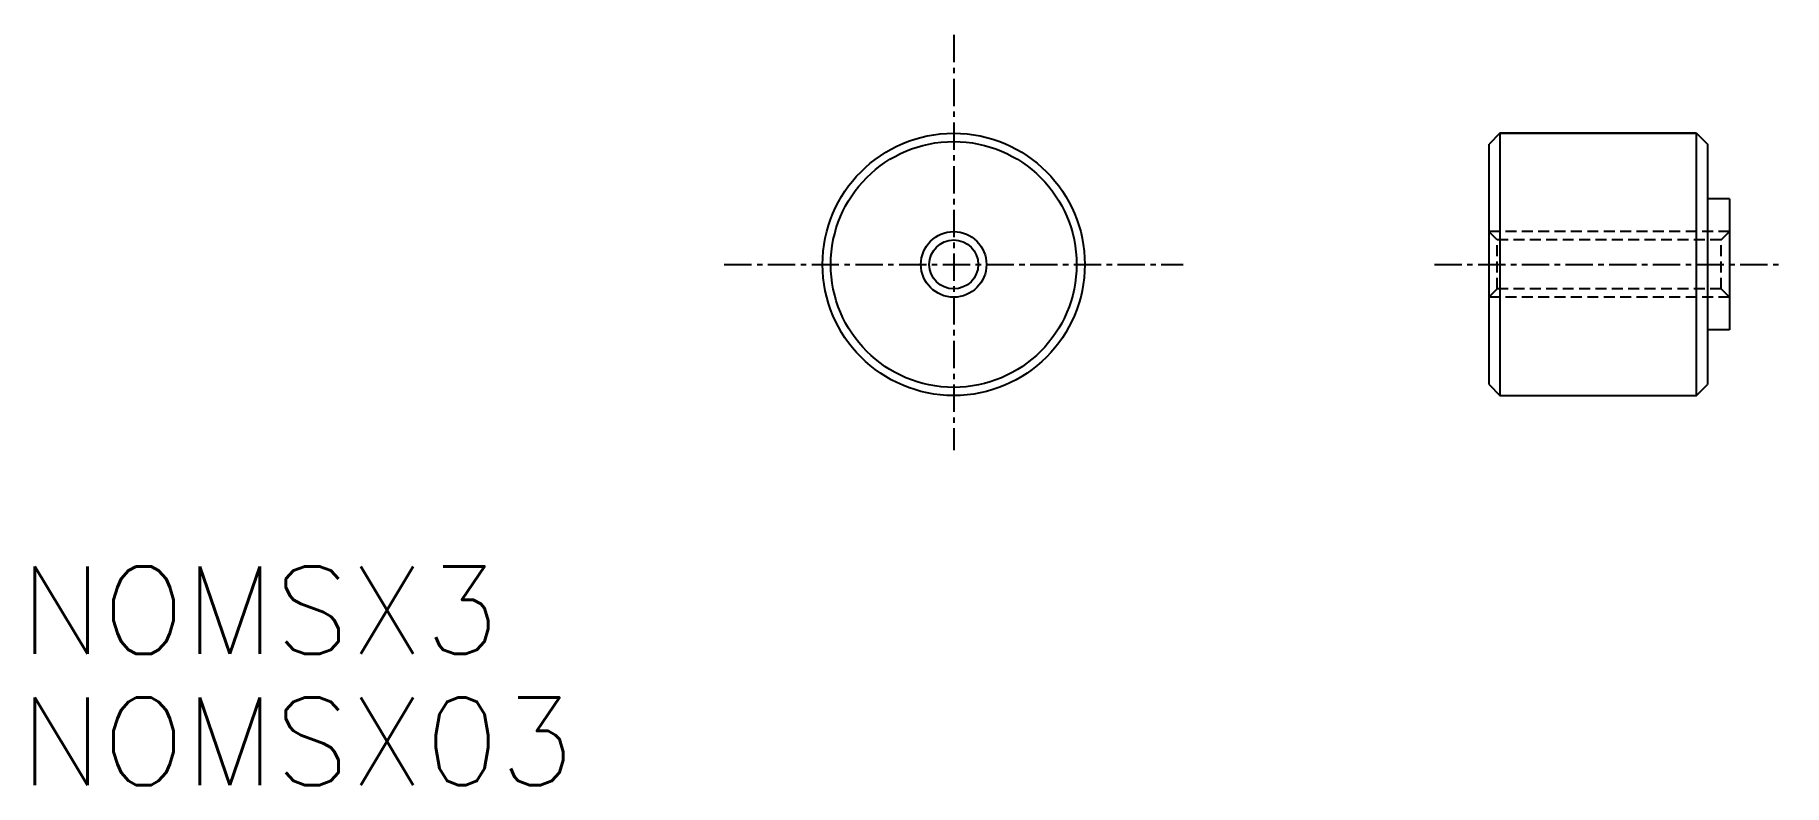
# Model space of a CAD drawing. Extents: x -42 to 38, y -23.8 to 10.5.
import ezdxf

# ---------------------------------------------------------------- set-up
doc = ezdxf.new("R2010")
doc.units = 0
doc.linetypes.add('CENTER', pattern=[2, 1.25, -0.25, 0.25, -0.25])
doc.linetypes.add('DASHED', pattern=[0.75, 0.5, -0.25])
doc.layers.get('0').update_dxf_attribs({"linetype": 'CONTINUOUS'})
doc.layers.add('CENTER', color=1, linetype='CENTER')
doc.styles.get("Standard").update_dxf_attribs({"font": 'txt.shx', "bigfont": 'bigfont.shx'})

msp = doc.modelspace()

# ---------------------------------------------------------------- linework, layer by layer
at = {"color": 7, "linetype": 'CONTINUOUS'}
for p, q in [((25, 6), (24.5, 5.5)), ((25, 6), (34, 6)), ((34, 6), (25, 6)), ((25, 6), (25, -6)), ((34, 6), (34.5, 5.5)), ((34, -6), (34, 6)), ((24.5, -5.5), (24.5, 5.5)), ((34.5, 5.5), (34.5, -5.5)), ((35.5, 3), (34.5, 3)), ((35.5, 3), (35.5, -3)), ((35.5, -3), (34.5, -3)), ((24.5, -5.5), (25, -6)), ((34, -6), (34.5, -5.5)), ((25, -6), (34, -6)), ((25, -6), (34, -6)), ((25, -6), (34, -6))]:
    msp.add_line(p, q, dxfattribs=at)
at = {"color": 3, "linetype": 'DASHED'}
for p, q in [((35.5, 1.5), (24.5, 1.5)), ((24.879, 1.121), (24.5, 1.5)), ((24.879, -1.121), (24.879, 1.121)), ((35.121, 1.121), (24.879, 1.121)), ((35.121, 1.121), (35.5, 1.5)), ((35.121, -1.121), (35.121, 1.121)), ((24.879, -1.121), (24.5, -1.5)), ((35.5, -1.5), (24.5, -1.5)), ((35.121, -1.121), (24.879, -1.121)), ((35.121, -1.121), (35.5, -1.5))]:
    msp.add_line(p, q, dxfattribs=at)
at = {"color": 7, "linetype": 'CONTINUOUS'}
for radius in [6, 5.625, 1.121]:
    msp.add_circle((0, 0), radius, dxfattribs=at)
at = {"color": 3, "linetype": 'CONTINUOUS'}
msp.add_circle((0, 0), 1.5, dxfattribs=at)
at = {"layer": 'CENTER', "color": 1, "linetype": 'CENTER'}
for p, q in [((0, 10.5), (0, -8.5)), ((-10.5, 0), (10.5, 0)), ((22, 0), (38, 0))]:
    msp.add_line(p, q, dxfattribs=at)

# ---------------------------------------------------------------- texts
at = {"color": 7, "linetype": 'CONTINUOUS'}
for s, p in [('NOMSX3', (-42.732, -17.823)), ('NOMSX03', (-42.732, -23.823))]:
    msp.add_text(s, height=4, dxfattribs=at).set_placement(p)

doc.saveas('drawing.dxf')
